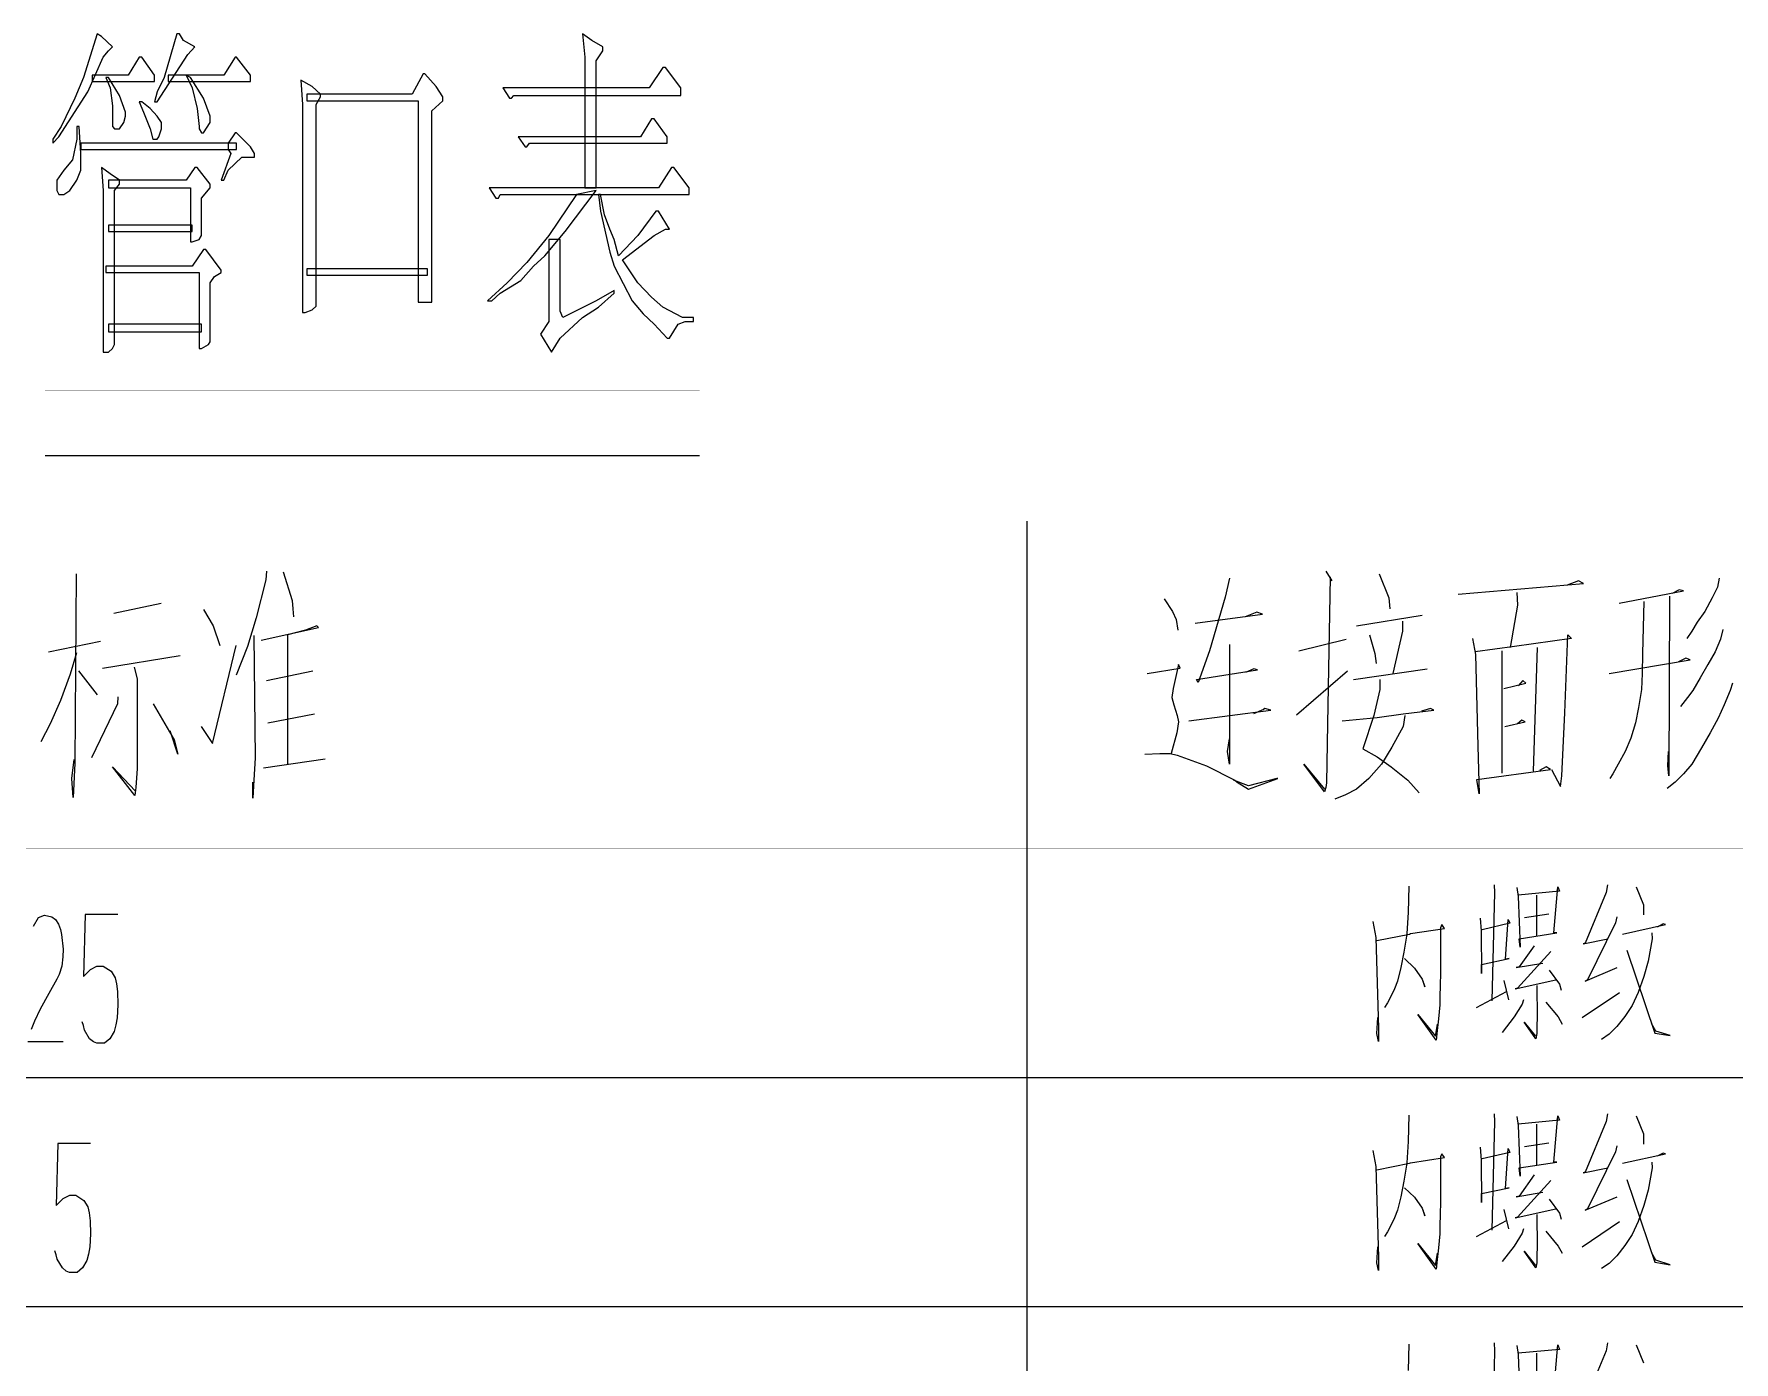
# Model space of a CAD drawing. Extents: x 0 to 2376, y 0 to 3364.
# Drawn here: x 1934.7 to 2142.4, y 2166.9 to 2329.3 of the extents above; entities that cross this region are included whole.
import ezdxf

# ---------------------------------------------------------------- set-up
doc = ezdxf.new("R2010")
doc.units = 0
doc.header["$MEASUREMENT"] = 0
doc.layers.add('6', color=7, linetype='Continuous')
doc.layers.add('9', color=7, linetype='Continuous')

# ---------------------------------------------------------------- blocks, each defined once
blk = doc.blocks.new('BLKENT191')
at = {"layer": '9', "color": 2, "linetype": 'Continuous'}
for p, q in [((2102.69, 2225.11), (2102.59, 2221.89)), ((2113.15, 2224.32), (2112.84, 2211.07)), ((2113.1, 2225.26), (2113.15, 2224.32)), ((2115.87, 2224.95), (2116.03, 2223.85)), ((2121.1, 2224.48), (2116.03, 2224.01)), ((2116.03, 2223.85), (2116.29, 2217.65)), ((2118.27, 2224.01), (2118.27, 2218.99)), ((2120.42, 2219.38), (2120.89, 2225.03)), ((2120.89, 2225.03), (2121.1, 2224.48)), ((2126.8, 2224.32), (2124.24, 2218.13)), ((2126.95, 2225.26), (2126.8, 2224.32)), ((2130.46, 2225.03), (2131.35, 2222.83)), ((1934.57, 2220.21), (1935.18, 2221.25)), ((1935.18, 2221.25), (1935.93, 2221.57)), ((1935.93, 2221.57), (1936.82, 2221.33)), ((1936.82, 2221.33), (1937.29, 2221.01)), ((1940.9, 2221.65), (1940.69, 2214.05)), ((1944.88, 2221.65), (1940.9, 2221.65)), ((2102.59, 2221.89), (2102.43, 2219.3)), ((2111.42, 2221.18), (2111.53, 2219.62)), ((2116.81, 2221.26), (2119.79, 2221.73)), ((2128.1, 2221.34), (2127.95, 2220.63)), ((2131.35, 2222.83), (2131.35, 2221.58)), ((1937.29, 2221.01), (1937.63, 2220.45)), ((1937.63, 2220.45), (1937.87, 2219.81)), ((1937.87, 2219.81), (1938.03, 2219.17)), ((1938.03, 2219.17), (1938.21, 2217.41)), ((2098.3, 2220.79), (2098.67, 2218.83)), ((2098.77, 2218.44), (2102.75, 2219.22)), ((2102.43, 2219.3), (2102.38, 2218.99)), ((2102.75, 2219.22), (2102.9, 2219.3)), ((2102.9, 2219.3), (2107.03, 2219.93)), ((2106.72, 2220.4), (2106.56, 2220.01)), ((2106.56, 2220.01), (2106.56, 2216.71)), ((2107.03, 2219.93), (2106.72, 2220.4)), ((2111.53, 2219.62), (2111.58, 2214.44)), ((2115.03, 2220.56), (2111.63, 2219.77)), ((2114.51, 2216.16), (2114.82, 2221.03)), ((2114.82, 2221.03), (2115.03, 2220.56)), ((2116.18, 2218.67), (2120.78, 2219.38)), ((2120.78, 2219.38), (2120.42, 2219.38)), ((2127.95, 2220.63), (2124.5, 2213.65)), ((2128.78, 2219.22), (2134.07, 2220.4)), ((2132.39, 2219.38), (2132.44, 2218.67)), ((2133.75, 2220.48), (2133.02, 2220.09)), ((2134.07, 2220.4), (2133.75, 2220.48)), ((1938.21, 2217.41), (1938.16, 2216.45)), ((2098.67, 2218.83), (2098.98, 2207.69)), ((2102.07, 2217.03), (2101.7, 2215.14)), ((2102.38, 2218.99), (2102.07, 2217.03)), ((2120.05, 2217.11), (2115.97, 2212.63)), ((2116.29, 2217.65), (2116.18, 2218.67)), ((2118.01, 2217.81), (2116.18, 2215.22)), ((2123.97, 2218.05), (2127.01, 2218.67)), ((2124.24, 2218.13), (2123.97, 2218.05)), ((2129.31, 2217.26), (2132.76, 2207.14)), ((2132.44, 2218.67), (2131.92, 2215.93)), ((1938.05, 2215.33), (1937.74, 2214.29)), ((1938.16, 2216.45), (1938.05, 2215.33)), ((1940.69, 2214.05), (1941.56, 2214.93)), ((1941.56, 2214.93), (1942.34, 2215.33)), ((1942.34, 2215.33), (1943.1, 2215.33)), ((1943.1, 2215.33), (1944.09, 2214.69)), ((2101.7, 2215.14), (2101.28, 2213.5)), ((2102.17, 2216.24), (2103.37, 2215.07)), ((2103.37, 2215.07), (2104.31, 2213.73)), ((2106.56, 2216.71), (2106.56, 2213.89)), ((2111.58, 2215.54), (2114.93, 2216.24)), ((2111.58, 2214.44), (2111.58, 2215.54)), ((2114.93, 2216.24), (2114.51, 2216.16)), ((2115.82, 2215.14), (2119.06, 2215.69)), ((2116.18, 2215.22), (2115.82, 2215.14)), ((2124.24, 2213.5), (2128.16, 2215.14)), ((2131.92, 2215.93), (2131.4, 2214.05)), ((1937.45, 2213.73), (1936.46, 2211.97)), ((1937.74, 2214.29), (1937.45, 2213.73)), ((1944.09, 2214.69), (1944.56, 2213.89)), ((1944.56, 2213.89), (1944.74, 2213.17)), ((1944.74, 2213.17), (1944.85, 2212.21)), ((2101.28, 2213.5), (2100.92, 2212.56)), ((2104.31, 2213.73), (2104.63, 2212.79)), ((2104.63, 2212.79), (2104.42, 2213.5)), ((2106.51, 2213.58), (2106.46, 2210.99)), ((2106.56, 2213.89), (2106.51, 2213.58)), ((2114.3, 2213.58), (2114.88, 2211.22)), ((2115.66, 2212.56), (2120.63, 2213.65)), ((2118.33, 2212.95), (2118.38, 2209.03)), ((2119.84, 2214.83), (2121.1, 2213.11)), ((2121.1, 2213.11), (2121.31, 2212.4)), ((2124.5, 2213.65), (2124.24, 2213.5)), ((2131.4, 2214.05), (2130.72, 2212.09)), ((1936.46, 2211.97), (1935.41, 2210.05)), ((1944.85, 2212.21), (1944.9, 2210.61)), ((2100.08, 2210.83), (2099.71, 2210.28)), ((2100.44, 2211.54), (2100.08, 2210.83)), ((2100.92, 2212.56), (2100.44, 2211.54)), ((2106.46, 2210.99), (2106.46, 2210.6)), ((2110.95, 2210.28), (2114.61, 2212.24)), ((2115.97, 2212.63), (2115.66, 2212.56)), ((2116.71, 2211.22), (2116.55, 2210.67)), ((2119.42, 2210.91), (2120.94, 2209.11)), ((2123.87, 2209.03), (2128.42, 2212.09)), ((2130.72, 2212.09), (2129.99, 2210.52)), ((1935.41, 2210.05), (1934.71, 2208.61)), ((1944.82, 2209.01), (1944.67, 2208.13)), ((1944.9, 2210.61), (1944.82, 2209.01)), ((2098.77, 2207.07), (2098.88, 2209.03)), ((2106.04, 2206.28), (2103.79, 2209.42)), ((2103.79, 2209.42), (2105.93, 2206.75)), ((2106.3, 2208.87), (2106.14, 2207.46)), ((2106.46, 2210.6), (2106.3, 2208.87)), ((2115.56, 2209.11), (2114.09, 2207.22)), ((2116.55, 2210.67), (2115.56, 2209.11)), ((2118.38, 2209.03), (2118.33, 2208.01)), ((2120.94, 2209.11), (2121.41, 2208.24)), ((2129.1, 2209.18), (2128.1, 2207.93)), ((2129.99, 2210.52), (2129.1, 2209.18)), ((1934.71, 2208.61), (1934.31, 2207.57)), ((1940.69, 2208.05), (1940.54, 2208.53)), ((1940.82, 2207.49), (1940.69, 2208.05)), ((1941.45, 2206.45), (1940.82, 2207.49)), ((1944.43, 2207.33), (1943.91, 2206.45)), ((1944.67, 2208.13), (1944.43, 2207.33)), ((2098.98, 2206.13), (2098.77, 2207.07)), ((2098.98, 2207.69), (2098.98, 2206.13)), ((2105.93, 2206.75), (2106.2, 2208.24)), ((2106.14, 2207.46), (2106.04, 2206.28)), ((2118.22, 2206.44), (2116.76, 2208.48)), ((2116.76, 2208.48), (2118.17, 2206.75)), ((2118.33, 2207.07), (2118.22, 2206.44)), ((2118.33, 2208.01), (2118.33, 2207.07)), ((2127.16, 2206.99), (2126.22, 2206.36)), ((2128.1, 2207.93), (2127.16, 2206.99)), ((2132.86, 2207.38), (2132.34, 2208.32)), ((2132.76, 2207.14), (2134.64, 2206.83)), ((2134.64, 2206.83), (2132.86, 2207.38)), ((1933.9, 2206.13), (1938.21, 2206.13)), ((1941.92, 2206.05), (1941.45, 2206.45)), ((1942.31, 2205.89), (1941.92, 2206.05)), ((1943.25, 2205.89), (1942.31, 2205.89)), ((1943.91, 2206.45), (1943.25, 2205.89))]:
    blk.add_line(p, q, dxfattribs=at)
blk = doc.blocks.new('BLKENT192')
at = {"layer": '9', "color": 2, "linetype": 'Continuous'}
for p, q in [((2102.69, 2197.11), (2102.59, 2193.89)), ((2113.15, 2196.32), (2112.84, 2183.07)), ((2113.1, 2197.26), (2113.15, 2196.32)), ((2115.87, 2196.95), (2116.03, 2195.85)), ((2121.1, 2196.48), (2116.03, 2196.01)), ((2120.42, 2191.38), (2120.89, 2197.03)), ((2120.89, 2197.03), (2121.1, 2196.48)), ((2126.8, 2196.32), (2124.24, 2190.13)), ((2126.95, 2197.26), (2126.8, 2196.32)), ((2130.46, 2197.03), (2131.35, 2194.83)), ((2116.03, 2195.85), (2116.29, 2189.65)), ((2118.27, 2196.01), (2118.27, 2190.99)), ((2131.35, 2194.83), (2131.35, 2193.58)), ((1937.57, 2193.65), (1937.36, 2186.05)), ((1941.54, 2193.65), (1937.57, 2193.65)), ((2098.3, 2192.79), (2098.67, 2190.83)), ((2102.59, 2193.89), (2102.43, 2191.3)), ((2106.72, 2192.4), (2106.56, 2192.01)), ((2107.03, 2191.93), (2106.72, 2192.4)), ((2111.42, 2193.18), (2111.53, 2191.62)), ((2115.03, 2192.56), (2111.63, 2191.77)), ((2114.51, 2188.16), (2114.82, 2193.03)), ((2114.82, 2193.03), (2115.03, 2192.56)), ((2116.81, 2193.26), (2119.79, 2193.73)), ((2127.95, 2192.63), (2124.5, 2185.65)), ((2128.1, 2193.34), (2127.95, 2192.63)), ((2128.78, 2191.22), (2134.07, 2192.4)), ((2133.75, 2192.48), (2133.02, 2192.09)), ((2134.07, 2192.4), (2133.75, 2192.48)), ((2098.67, 2190.83), (2098.98, 2179.69)), ((2098.77, 2190.44), (2102.75, 2191.22)), ((2102.38, 2190.99), (2102.07, 2189.03)), ((2102.43, 2191.3), (2102.38, 2190.99)), ((2102.75, 2191.22), (2102.9, 2191.3)), ((2102.9, 2191.3), (2107.03, 2191.93)), ((2106.56, 2192.01), (2106.56, 2188.71)), ((2111.53, 2191.62), (2111.58, 2186.44)), ((2116.18, 2190.67), (2120.78, 2191.38)), ((2116.29, 2189.65), (2116.18, 2190.67)), ((2120.78, 2191.38), (2120.42, 2191.38)), ((2123.97, 2190.05), (2127.01, 2190.67)), ((2124.24, 2190.13), (2123.97, 2190.05)), ((2132.44, 2190.67), (2131.92, 2187.93)), ((2132.39, 2191.38), (2132.44, 2190.67)), ((2102.07, 2189.03), (2101.7, 2187.14)), ((2102.17, 2188.24), (2103.37, 2187.07)), ((2106.56, 2188.71), (2106.56, 2185.89)), ((2111.58, 2187.54), (2114.93, 2188.24)), ((2114.93, 2188.24), (2114.51, 2188.16)), ((2120.05, 2189.11), (2115.97, 2184.63)), ((2118.01, 2189.81), (2116.18, 2187.22)), ((2129.31, 2189.26), (2132.76, 2179.14)), ((2131.92, 2187.93), (2131.4, 2186.05)), ((1937.36, 2186.05), (1938.22, 2186.93)), ((1938.22, 2186.93), (1939.01, 2187.33)), ((1939.01, 2187.33), (1939.76, 2187.33)), ((1939.76, 2187.33), (1940.76, 2186.69)), ((1940.76, 2186.69), (1941.23, 2185.89)), ((1941.23, 2185.89), (1941.41, 2185.17)), ((2101.7, 2187.14), (2101.28, 2185.5)), ((2103.37, 2187.07), (2104.31, 2185.73)), ((2106.56, 2185.89), (2106.51, 2185.58)), ((2111.58, 2186.44), (2111.58, 2187.54)), ((2115.82, 2187.14), (2119.06, 2187.69)), ((2116.18, 2187.22), (2115.82, 2187.14)), ((2119.84, 2186.83), (2121.1, 2185.11)), ((2124.24, 2185.5), (2128.16, 2187.14)), ((2131.4, 2186.05), (2130.72, 2184.09)), ((1941.41, 2185.17), (1941.52, 2184.21)), ((1941.52, 2184.21), (1941.57, 2182.61)), ((2100.92, 2184.56), (2100.44, 2183.54)), ((2101.28, 2185.5), (2100.92, 2184.56)), ((2104.31, 2185.73), (2104.63, 2184.79)), ((2104.63, 2184.79), (2104.42, 2185.5)), ((2106.51, 2185.58), (2106.46, 2182.99)), ((2110.95, 2182.28), (2114.61, 2184.24)), ((2114.3, 2185.58), (2114.88, 2183.22)), ((2115.66, 2184.56), (2120.63, 2185.65)), ((2115.97, 2184.63), (2115.66, 2184.56)), ((2118.33, 2184.95), (2118.38, 2181.03)), ((2121.1, 2185.11), (2121.31, 2184.4)), ((2123.87, 2181.03), (2128.42, 2184.09)), ((2124.5, 2185.65), (2124.24, 2185.5)), ((2130.72, 2184.09), (2129.99, 2182.52)), ((1941.57, 2182.61), (1941.49, 2181.01)), ((2100.08, 2182.83), (2099.71, 2182.28)), ((2100.44, 2183.54), (2100.08, 2182.83)), ((2106.46, 2182.6), (2106.3, 2180.87)), ((2106.46, 2182.99), (2106.46, 2182.6)), ((2116.55, 2182.67), (2115.56, 2181.11)), ((2116.71, 2183.22), (2116.55, 2182.67)), ((2119.42, 2182.91), (2120.94, 2181.11)), ((2129.99, 2182.52), (2129.1, 2181.18)), ((1937.36, 2180.05), (1937.2, 2180.53)), ((1937.49, 2179.49), (1937.36, 2180.05)), ((1941.33, 2180.13), (1941.1, 2179.33)), ((1941.49, 2181.01), (1941.33, 2180.13)), ((2098.77, 2179.07), (2098.88, 2181.03)), ((2098.98, 2179.69), (2098.98, 2178.13)), ((2106.04, 2178.28), (2103.79, 2181.42)), ((2103.79, 2181.42), (2105.93, 2178.75)), ((2105.93, 2178.75), (2106.2, 2180.24)), ((2106.3, 2180.87), (2106.14, 2179.46)), ((2115.56, 2181.11), (2114.09, 2179.22)), ((2118.22, 2178.44), (2116.76, 2180.48)), ((2116.76, 2180.48), (2118.17, 2178.75)), ((2118.38, 2181.03), (2118.33, 2180.01)), ((2118.33, 2180.01), (2118.33, 2179.07)), ((2120.94, 2181.11), (2121.41, 2180.24)), ((2128.1, 2179.93), (2127.16, 2178.99)), ((2129.1, 2181.18), (2128.1, 2179.93)), ((2132.86, 2179.38), (2132.34, 2180.32)), ((1938.12, 2178.45), (1937.49, 2179.49)), ((1938.59, 2178.05), (1938.12, 2178.45)), ((1938.98, 2177.89), (1938.59, 2178.05)), ((1939.92, 2177.89), (1938.98, 2177.89)), ((1940.58, 2178.45), (1939.92, 2177.89)), ((1941.1, 2179.33), (1940.58, 2178.45)), ((2098.98, 2178.13), (2098.77, 2179.07)), ((2106.14, 2179.46), (2106.04, 2178.28)), ((2118.33, 2179.07), (2118.22, 2178.44)), ((2127.16, 2178.99), (2126.22, 2178.36)), ((2132.76, 2179.14), (2134.64, 2178.83)), ((2134.64, 2178.83), (2132.86, 2179.38))]:
    blk.add_line(p, q, dxfattribs=at)
blk = doc.blocks.new('BLKENT193')
at = {"layer": '9', "color": 2, "linetype": 'Continuous'}
for p, q in [((2113.1, 2169.26), (2113.15, 2168.32)), ((2126.95, 2169.26), (2126.8, 2168.32)), ((2102.69, 2169.11), (2102.59, 2165.89)), ((2113.15, 2168.32), (2112.84, 2155.07)), ((2115.87, 2168.95), (2116.03, 2167.85)), ((2121.1, 2168.48), (2116.03, 2168.01)), ((2116.03, 2167.85), (2116.29, 2161.65)), ((2118.27, 2168.01), (2118.27, 2162.99)), ((2120.42, 2163.38), (2120.89, 2169.03)), ((2120.89, 2169.03), (2121.1, 2168.48)), ((2126.8, 2168.32), (2124.24, 2162.13)), ((2130.46, 2169.03), (2131.35, 2166.83))]:
    blk.add_line(p, q, dxfattribs=at)
blk = doc.blocks.new('BLKENT190')
at = {"layer": '9'}
for name in ['BLKENT191', 'BLKENT192', 'BLKENT193']:
    blk.add_blockref(name, (0, 0), dxfattribs=at)
blk = doc.blocks.new('BLKENT183')
at = {"layer": '9', "color": 2, "linetype": 'Continuous'}
for p, q in [((1942.38, 2329.26), (1940.71, 2323.93)), ((1942.9, 2328.95), (1942.38, 2329.26)), ((1952.1, 2329.26), (1950.54, 2323.93)), ((1952.42, 2329.26), (1952.1, 2329.26)), ((1952.94, 2328.48), (1952.42, 2329.26)), ((2002.82, 2328.48), (2001.67, 2329.26)), ((2001.67, 2329.26), (2001.99, 2326.44)), ((1944.26, 2327.69), (1942.9, 2328.95)), ((1943.11, 2326.44), (1943.74, 2327.22)), ((1943.74, 2327.22), (1944.26, 2327.69)), ((1954.3, 2327.69), (1952.94, 2328.48)), ((1953.46, 2326.75), (1954.3, 2327.69)), ((2004.18, 2327.69), (2002.82, 2328.48)), ((2003.35, 2325.97), (2004.18, 2327.22)), ((2004.18, 2327.22), (2004.18, 2327.69)), ((1941.23, 2322.2), (1943.11, 2326.44)), ((1947.5, 2326.44), (1946.14, 2324.24)), ((1947.82, 2326.44), (1947.5, 2326.44)), ((1949.39, 2324.24), (1947.82, 2326.44)), ((1949.7, 2320.95), (1953.46, 2326.75)), ((1959.22, 2326.44), (1957.86, 2324.24)), ((1959.42, 2326.44), (1959.22, 2326.44)), ((1961.1, 2324.24), (1959.42, 2326.44)), ((2001.99, 2326.44), (2001.99, 2325.97)), ((2001.99, 2325.97), (2001.99, 2310.44)), ((2003.35, 2310.44), (2003.35, 2325.97)), ((2011.5, 2325.18), (2009.83, 2322.67)), ((2011.82, 2325.18), (2011.5, 2325.18)), ((2013.7, 2322.67), (2011.82, 2325.18)), ((1940.71, 2323.93), (1939.66, 2321.42)), ((1941.75, 2324.24), (1941.75, 2323.46)), ((1946.14, 2324.24), (1941.75, 2324.24)), ((1941.75, 2323.46), (1949.39, 2323.46)), ((1943.42, 2323.93), (1943.95, 2322.67)), ((1943.74, 2323.93), (1943.42, 2323.93)), ((1945.1, 2321.73), (1943.74, 2323.93)), ((1949.39, 2323.46), (1949.39, 2324.24)), ((1950.54, 2323.93), (1949.7, 2322.2)), ((1951.06, 2324.24), (1951.06, 2323.46)), ((1957.86, 2324.24), (1951.06, 2324.24)), ((1951.06, 2323.46), (1961.1, 2323.46)), ((1953.25, 2324.24), (1953.99, 2322.67)), ((1953.78, 2323.93), (1953.25, 2324.24)), ((1955.35, 2321.42), (1953.78, 2323.93)), ((1961.1, 2323.46), (1961.1, 2324.24)), ((1968.63, 2322.83), (1967.27, 2323.62)), ((1967.27, 2323.62), (1967.48, 2320.63)), ((1982.22, 2324.4), (1980.86, 2321.89)), ((1982.43, 2324.4), (1982.22, 2324.4)), ((1983.79, 2322.83), (1982.43, 2324.4)), ((1937.67, 2316.71), (1941.23, 2322.2)), ((1939.66, 2321.42), (1937.99, 2317.97)), ((1943.95, 2322.67), (1944.26, 2320.48)), ((1945.83, 2319.69), (1945.1, 2321.73)), ((1947.5, 2320.95), (1948.03, 2319.69)), ((1947.82, 2320.95), (1947.5, 2320.95)), ((1948.86, 2320.16), (1947.82, 2320.95)), ((1949.7, 2322.2), (1949.39, 2320.95)), ((1949.39, 2320.95), (1949.7, 2320.95)), ((1953.99, 2322.67), (1954.61, 2320.16)), ((1956.18, 2319.22), (1955.35, 2321.42)), ((1980.86, 2321.89), (1968, 2321.89)), ((1968, 2321.89), (1968, 2321.11)), ((1968, 2321.11), (1981.59, 2321.11)), ((1969.67, 2321.89), (1968.63, 2322.83)), ((1969.15, 2320.63), (1969.67, 2321.58)), ((1969.67, 2321.58), (1969.67, 2321.89)), ((1981.59, 2321.11), (1981.59, 2296.48)), ((1983.27, 2319.85), (1984.63, 2321.11)), ((1984.63, 2321.58), (1983.79, 2322.83)), ((1984.63, 2321.11), (1984.63, 2321.58)), ((1991.95, 2322.67), (1992.78, 2321.42)), ((2009.83, 2322.67), (1991.95, 2322.67)), ((1992.78, 2321.42), (1992.99, 2321.42)), ((1992.99, 2321.42), (1993.31, 2321.73)), ((1993.31, 2321.73), (2003.35, 2321.73)), ((2003.35, 2321.73), (2013.7, 2321.73)), ((2013.7, 2321.73), (2013.7, 2322.67)), ((1944.26, 2320.48), (1944.26, 2317.97)), ((1945.62, 2318.44), (1945.83, 2319.22)), ((1945.83, 2319.22), (1945.83, 2319.69)), ((1948.03, 2319.69), (1948.86, 2317.65)), ((1949.7, 2319.22), (1948.86, 2320.16)), ((1950.22, 2318.44), (1949.7, 2319.22)), ((1954.61, 2320.16), (1954.82, 2317.97)), ((1956.18, 2318.44), (1956.18, 2319.22)), ((1967.48, 2320.63), (1967.48, 2296.01)), ((1969.15, 2296.01), (1969.15, 2320.63)), ((1983.27, 2296.48), (1983.27, 2319.85)), ((2010.14, 2318.91), (2008.78, 2316.71)), ((2010.46, 2318.91), (2010.14, 2318.91)), ((2012.03, 2316.71), (2010.46, 2318.91)), ((1937.99, 2317.97), (1936.94, 2316.4)), ((1936.94, 2315.93), (1937.67, 2316.71)), ((1940.18, 2317.97), (1939.87, 2317.97)), ((1939.87, 2317.97), (1939.87, 2316.4)), ((1940.39, 2314.67), (1940.18, 2317.97)), ((1944.26, 2317.97), (1944.47, 2317.65)), ((1944.47, 2317.65), (1945.1, 2317.65)), ((1945.1, 2317.65), (1945.62, 2318.44)), ((1948.86, 2317.65), (1949.18, 2316.4)), ((1949.7, 2316.4), (1949.91, 2316.71)), ((1949.91, 2316.71), (1950.22, 2317.65)), ((1950.22, 2317.65), (1950.22, 2318.44)), ((1954.82, 2317.97), (1954.82, 2317.65)), ((1954.82, 2317.65), (1955.14, 2317.18)), ((1955.14, 2317.18), (1955.35, 2317.18)), ((1955.35, 2317.18), (1956.18, 2318.44)), ((1959.22, 2317.18), (1958.38, 2315.93)), ((1959.42, 2317.18), (1959.22, 2317.18)), ((1961.1, 2315.46), (1959.42, 2317.18)), ((1993.83, 2316.71), (1994.67, 2315.46)), ((2008.78, 2316.71), (1993.83, 2316.71)), ((2012.03, 2315.93), (2012.03, 2316.71)), ((1936.94, 2316.4), (1936.94, 2315.93)), ((1939.87, 2316.4), (1939.35, 2313.89)), ((1940.39, 2315.93), (1940.39, 2315.14)), ((1959.42, 2315.93), (1940.39, 2315.93)), ((1940.39, 2315.14), (1949.91, 2315.14)), ((1940.39, 2312.63), (1940.39, 2314.67)), ((1949.18, 2316.4), (1949.7, 2316.4)), ((1949.91, 2315.14), (1959.42, 2315.14)), ((1958.69, 2314.67), (1957.54, 2311.38)), ((1958.38, 2315.93), (1958.38, 2315.14)), ((1958.38, 2315.14), (1958.69, 2314.67)), ((1959.42, 2315.14), (1959.42, 2315.93)), ((1961.62, 2314.67), (1961.1, 2315.46)), ((1961.62, 2314.2), (1961.62, 2314.67)), ((1994.67, 2315.46), (1994.88, 2315.46)), ((1994.88, 2315.46), (1995.19, 2315.93)), ((1995.19, 2315.93), (2012.03, 2315.93)), ((1938.3, 2312.63), (1937.46, 2311.38)), ((1939.35, 2313.89), (1938.3, 2312.63)), ((1939.87, 2311.38), (1940.39, 2312.63)), ((1943.95, 2312.16), (1942.9, 2312.95)), ((1942.9, 2312.95), (1943.11, 2310.13)), ((1954.3, 2312.95), (1953.25, 2311.38)), ((1954.61, 2312.95), (1954.3, 2312.95)), ((1956.18, 2310.91), (1954.61, 2312.95)), ((1957.86, 2311.38), (1958.38, 2312.63)), ((1958.38, 2312.63), (1960.05, 2314.2)), ((1960.05, 2314.2), (1961.62, 2314.2)), ((2012.55, 2312.95), (2010.98, 2310.44)), ((2012.86, 2312.95), (2012.55, 2312.95)), ((2014.74, 2310.44), (2012.86, 2312.95)), ((1937.46, 2311.38), (1937.46, 2310.13)), ((1939.03, 2310.13), (1939.87, 2311.38)), ((1953.25, 2311.38), (1943.74, 2311.38)), ((1943.74, 2311.38), (1943.74, 2310.44)), ((1945.1, 2311.38), (1943.95, 2312.16)), ((1944.47, 2310.13), (1945.1, 2310.91)), ((1945.1, 2310.91), (1945.1, 2311.38)), ((1956.18, 2310.44), (1956.18, 2310.91)), ((1957.54, 2311.38), (1957.86, 2311.38)), ((1937.46, 2310.13), (1937.67, 2309.65)), ((1937.67, 2309.65), (1938.3, 2309.65)), ((1938.3, 2309.65), (1939.03, 2310.13)), ((1943.11, 2310.13), (1943.11, 2291.3)), ((1943.74, 2310.44), (1953.78, 2310.44)), ((1944.47, 2291.3), (1944.47, 2310.13)), ((1953.78, 2310.44), (1953.78, 2304.63)), ((1955.14, 2309.18), (1956.18, 2310.44)), ((1955.14, 2304.63), (1955.14, 2309.18)), ((1990.27, 2310.44), (1991.11, 2309.18)), ((2010.98, 2310.44), (1990.27, 2310.44)), ((1991.11, 2309.18), (1991.42, 2309.18)), ((1991.42, 2309.18), (1991.63, 2309.65)), ((1991.63, 2309.65), (2003.03, 2309.65)), ((2000.94, 2309.65), (1997.59, 2304.63)), ((1999.58, 2305.11), (2003.35, 2310.13)), ((2003.35, 2310.13), (2000.94, 2309.65)), ((2001.99, 2310.44), (2003.35, 2310.44)), ((2003.03, 2309.65), (2014.74, 2309.65)), ((2003.87, 2309.65), (2003.66, 2309.65)), ((2003.66, 2309.65), (2003.87, 2307.62)), ((2004.39, 2307.14), (2003.87, 2309.65)), ((2014.74, 2309.65), (2014.74, 2310.44)), ((2003.87, 2307.62), (2005.02, 2302.6)), ((2005.02, 2305.42), (2004.39, 2307.14)), ((2010.67, 2307.62), (2008.47, 2304.63)), ((2010.98, 2307.62), (2010.67, 2307.62)), ((2012.34, 2305.42), (2010.98, 2307.62)), ((1943.74, 2305.89), (1943.74, 2305.11)), ((1953.99, 2305.89), (1943.74, 2305.89)), ((1943.74, 2305.11), (1953.99, 2305.11)), ((1953.78, 2304.63), (1953.78, 2303.85)), ((1953.99, 2305.11), (1953.99, 2305.89)), ((1954.82, 2304.16), (1955.14, 2304.63)), ((1997.59, 2304.63), (1994.88, 2301.34)), ((1997.07, 2302.13), (1999.58, 2305.11)), ((2005.54, 2304.16), (2005.02, 2305.42)), ((2008.47, 2304.63), (2006.07, 2302.13)), ((2006.59, 2301.65), (2010.46, 2304.63)), ((2010.46, 2304.63), (2011.82, 2305.42)), ((2011.82, 2305.42), (2012.34, 2305.42)), ((1953.78, 2303.85), (1953.99, 2303.85)), ((1953.99, 2303.85), (1954.82, 2304.16)), ((1955.35, 2302.91), (1953.99, 2300.87)), ((1955.66, 2302.91), (1955.35, 2302.91)), ((1957.54, 2300.4), (1955.66, 2302.91)), ((1998.95, 2304.16), (1997.59, 2304.16)), ((1997.59, 2304.16), (1997.59, 2295.38)), ((1998.95, 2295.38), (1998.95, 2304.16)), ((2005.02, 2302.6), (2005.54, 2300.87)), ((2006.07, 2302.13), (2005.54, 2304.16)), ((1953.99, 2300.87), (1943.42, 2300.87)), ((1943.42, 2300.87), (1943.42, 2300.09)), ((1943.42, 2300.09), (1954.82, 2300.09)), ((1954.82, 2300.09), (1954.82, 2291.62)), ((1956.71, 2299.62), (1957.54, 2300.09)), ((1957.54, 2300.09), (1957.54, 2300.4)), ((1968, 2300.56), (1968, 2299.77)), ((1982.75, 2300.56), (1968, 2300.56)), ((1982.75, 2299.77), (1982.75, 2300.56)), ((1994.88, 2301.34), (1992.47, 2298.83)), ((1994.14, 2299.14), (1995.71, 2300.87)), ((1995.71, 2300.87), (1997.07, 2302.13)), ((2005.54, 2300.87), (2007.74, 2296.63)), ((2008.47, 2298.83), (2006.59, 2301.65)), ((1956.18, 2298.83), (1956.71, 2299.62)), ((1956.18, 2291.62), (1956.18, 2298.83)), ((1968, 2299.77), (1982.75, 2299.77)), ((1992.47, 2298.83), (1990.07, 2296.63)), ((1991.63, 2297.58), (1994.14, 2299.14)), ((2010.14, 2297.11), (2008.47, 2298.83)), ((1967.48, 2296.01), (1967.48, 2295.22)), ((1968.63, 2295.54), (1969.15, 2296.01)), ((1981.59, 2296.48), (1983.27, 2296.48)), ((1990.07, 2296.63), (1990.59, 2296.63)), ((1990.59, 2296.63), (1991.63, 2297.58)), ((2003.35, 2296.63), (1999.27, 2294.6)), ((2005.54, 2297.89), (2003.35, 2296.63)), ((2003.66, 2295.85), (2005.54, 2297.58)), ((2005.54, 2297.58), (2005.54, 2297.89)), ((2007.74, 2296.63), (2009.1, 2295.07)), ((2011.5, 2295.85), (2010.14, 2297.11)), ((1967.48, 2295.22), (1967.79, 2295.22)), ((1967.79, 2295.22), (1968.63, 2295.54)), ((1997.59, 2294.13), (1996.55, 2292.56)), ((1997.59, 2295.38), (1997.59, 2294.13)), ((1999.27, 2294.6), (1998.95, 2295.38)), ((1998.95, 2292.09), (2001.67, 2294.6)), ((2001.67, 2294.6), (2003.66, 2295.85)), ((2009.1, 2295.07), (2010.46, 2293.81)), ((2013.91, 2294.6), (2011.5, 2295.85)), ((2013.39, 2293.81), (2014.22, 2294.13)), ((2015.27, 2294.6), (2013.91, 2294.6)), ((2014.22, 2294.13), (2015.27, 2294.13)), ((2015.27, 2294.13), (2015.27, 2294.6)), ((1943.74, 2293.81), (1943.74, 2292.87)), ((1955.14, 2293.81), (1943.74, 2293.81)), ((1943.74, 2292.87), (1955.14, 2292.87)), ((1955.14, 2292.87), (1955.14, 2293.81)), ((1996.55, 2292.56), (1997.91, 2290.36)), ((1997.91, 2290.36), (1998.95, 2292.09)), ((2010.46, 2293.81), (2012.03, 2292.09)), ((2012.03, 2292.09), (2012.34, 2292.09)), ((2012.34, 2292.09), (2013.39, 2293.81)), ((1943.11, 2291.3), (1943.11, 2290.36)), ((1943.11, 2290.36), (1943.74, 2290.36)), ((1943.74, 2290.36), (1944.26, 2290.83)), ((1944.26, 2290.83), (1944.47, 2291.3)), ((1954.82, 2291.62), (1954.82, 2290.83)), ((1954.82, 2290.83), (1955.14, 2290.83)), ((1955.14, 2290.83), (1955.97, 2291.3)), ((1955.97, 2291.3), (1956.18, 2291.62)), ((1939.79, 2263.29), (1939.64, 2240.13)), ((1963.07, 2263.62), (1963, 2262.53)), ((1965.12, 2263.51), (1966.22, 2260)), ((2080.75, 2262.74), (2080.24, 2260.44)), ((2092.54, 2263.62), (2093.27, 2262.42)), ((2093.05, 2262.85), (2092.76, 2244.96)), ((2093.27, 2262.42), (2093.05, 2262.85)), ((2099.05, 2263.29), (2100.22, 2260.33)), ((2140.63, 2262.74), (2140.41, 2261.65)), ((1963, 2262.53), (1961.82, 2257.91)), ((2108.72, 2260.77), (2124.02, 2262.09)), ((2115.89, 2260.99), (2115.96, 2259.45)), ((2123.43, 2262.42), (2122.04, 2261.87)), ((2124.02, 2262.09), (2123.43, 2262.42)), ((2128.41, 2259.67), (2136.24, 2261.21)), ((2135.73, 2261.32), (2134.85, 2260.88)), ((2136.24, 2261.21), (2135.73, 2261.32)), ((2140.41, 2261.65), (2139.75, 2260.33)), ((1944.4, 2258.46), (1950.19, 2259.67)), ((1955.38, 2258.9), (1956.55, 2256.93)), ((1966.22, 2260), (1966.29, 2259.01)), ((1966.29, 2259.01), (1966.36, 2258.02)), ((2072.77, 2260.22), (2073.8, 2258.68)), ((2073.8, 2258.68), (2074.24, 2257.69)), ((2080.24, 2260.44), (2078.34, 2253.85)), ((2084.12, 2258.57), (2082.66, 2258.02)), ((2084.78, 2258.35), (2084.12, 2258.57)), ((2100.22, 2260.33), (2100.37, 2259.01)), ((2115.96, 2259.45), (2115.08, 2254.29)), ((2131.41, 2259.89), (2131.26, 2253.52)), ((2134.56, 2260.55), (2134.48, 2238.59)), ((2138.88, 2258.68), (2137.92, 2257.36)), ((2139.75, 2260.33), (2138.88, 2258.68)), ((1956.55, 2256.93), (1957.36, 2254.51)), ((1961.82, 2257.91), (1960.73, 2254.4)), ((1962.41, 2255.17), (1969.44, 2256.71)), ((1969.22, 2256.93), (1967.83, 2256.38)), ((1969.44, 2256.71), (1969.22, 2256.93)), ((2074.24, 2257.69), (2074.46, 2256.38)), ((2076.58, 2257.25), (2084.78, 2258.35)), ((2096.27, 2256.93), (2104.32, 2258.24)), ((2101.91, 2257.47), (2101.91, 2256.27)), ((2137.92, 2257.36), (2137.27, 2256.27)), ((2141.07, 2256.49), (2140.78, 2255.28)), ((1936.42, 2253.74), (1942.79, 2255.06)), ((1956.48, 2242.54), (1959.34, 2254.51)), ((1960.73, 2254.4), (1959.34, 2250.89)), ((1961.53, 2255.72), (1961.68, 2240.78)), ((1967.83, 2256.38), (1965.63, 2255.83)), ((1965.63, 2255.83), (1965.63, 2240.02)), ((2080.75, 2254.62), (2080.75, 2240.02)), ((2089.24, 2253.85), (2095.03, 2255.28)), ((2097.88, 2255.83), (2098.54, 2253.52)), ((2101.91, 2256.27), (2100.74, 2251.11)), ((2110.47, 2255.39), (2110.84, 2253.41)), ((2115.6, 2254.4), (2110.77, 2253.74)), ((2122.55, 2255.39), (2115.6, 2254.4)), ((2121.75, 2246.27), (2122.11, 2255.83)), ((2122.11, 2255.83), (2122.55, 2255.39)), ((2137.27, 2256.27), (2136.68, 2255.39)), ((2140.78, 2255.28), (2140.12, 2253.74)), ((1939.86, 2253.63), (1939.06, 2251)), ((1943.01, 2251.76), (1952.53, 2253.3)), ((2078.34, 2253.85), (2076.95, 2250.01)), ((2098.54, 2253.52), (2098.69, 2252.31)), ((2110.84, 2253.41), (2111.13, 2242.21)), ((2114.06, 2253.85), (2114.06, 2238.92)), ((2118.38, 2254.29), (2117.87, 2239.14)), ((2127.16, 2251.11), (2137.05, 2252.75)), ((2131.26, 2253.52), (2131.19, 2251.11)), ((2136.53, 2252.97), (2135.66, 2252.53)), ((2137.05, 2252.75), (2136.53, 2252.97)), ((2140.12, 2253.74), (2139.24, 2252.2)), ((1939.06, 2251), (1937.89, 2247.81)), ((1940.08, 2251.43), (1942.35, 2248.47)), ((1946.89, 2251.87), (1947.26, 2250.45)), ((1947.26, 2250.45), (1947.26, 2239.47)), ((1963.07, 2250.23), (1968.71, 2251.43)), ((2070.72, 2251.11), (2074.75, 2251.76)), ((2074.53, 2252.2), (2073.87, 2249.24)), ((2074.75, 2251.76), (2074.53, 2252.2)), ((2076.73, 2250.34), (2084.19, 2251.54)), ((2076.95, 2250.01), (2076.73, 2250.34)), ((2083.75, 2251.65), (2082.73, 2251.22)), ((2084.19, 2251.54), (2083.75, 2251.65)), ((2088.95, 2246.05), (2095.17, 2251.43)), ((2095.91, 2250.34), (2104.91, 2251.65)), ((2099.13, 2250.34), (2099.13, 2249.13)), ((2116.62, 2250.23), (2116.04, 2249.57)), ((2116.99, 2249.9), (2116.62, 2250.23)), ((2131.19, 2251.11), (2131.12, 2249.13)), ((2138.29, 2250.56), (2137.41, 2249.02)), ((2139.24, 2252.2), (2138.29, 2250.56)), ((1944.91, 2248.25), (1944.84, 2247.37)), ((2073.87, 2249.24), (2073.73, 2248.14)), ((2073.73, 2248.14), (2073.95, 2247.26)), ((2099.13, 2249.13), (2098.39, 2245.94)), ((2114.28, 2249.24), (2116.99, 2249.9)), ((2131.12, 2249.13), (2130.75, 2246.93)), ((2136.75, 2248.14), (2135.87, 2247.04)), ((2137.41, 2249.02), (2136.75, 2248.14)), ((2141.95, 2249.02), (2141.22, 2247.26)), ((2142.24, 2249.9), (2141.95, 2249.02)), ((1937.89, 2247.81), (1936.64, 2244.96)), ((1944.84, 2247.37), (1941.69, 2240.78)), ((1949.23, 2247.37), (1951.8, 2242.98)), ((1963.22, 2245.07), (1968.93, 2246.16)), ((2073.95, 2247.26), (2074.38, 2245.94)), ((2075.78, 2245.29), (2085.8, 2246.6)), ((2084.93, 2246.71), (2083.68, 2246.16)), ((2085.07, 2246.82), (2084.93, 2246.71)), ((2085.8, 2246.6), (2085.07, 2246.82)), ((2098.83, 2245.73), (2101.98, 2246.16)), ((2101.98, 2246.16), (2105.72, 2246.6)), ((2105.35, 2246.82), (2104.25, 2246.49)), ((2105.72, 2246.6), (2105.35, 2246.82)), ((2121.38, 2238.59), (2121.75, 2246.27)), ((2130.75, 2246.93), (2130.38, 2245.07)), ((2141.22, 2247.26), (2140.49, 2245.62)), ((1936.64, 2244.96), (1935.47, 2242.76)), ((1952.24, 2241.22), (1951.28, 2244.08)), ((1955.09, 2244.63), (1956.48, 2242.54)), ((2074.53, 2245.18), (2074.31, 2243.86)), ((2074.38, 2245.94), (2074.53, 2245.18)), ((2092.76, 2244.96), (2092.61, 2237.71)), ((2094.52, 2245.29), (2098.83, 2245.73)), ((2098.39, 2245.94), (2097.08, 2241.88)), ((2101.98, 2244.63), (2100.59, 2242.1)), ((2102.2, 2245.94), (2101.98, 2244.63)), ((2114.43, 2244.63), (2116.92, 2245.18)), ((2116.48, 2245.4), (2115.96, 2244.96)), ((2116.92, 2245.18), (2116.48, 2245.4)), ((2130.38, 2245.07), (2129.8, 2243.2)), ((2140.49, 2245.62), (2139.53, 2243.86)), ((1951.8, 2242.98), (1952.24, 2241.22)), ((2074.31, 2243.86), (2073.65, 2241.33)), ((2080.53, 2241.55), (2080.75, 2243.09)), ((2100.59, 2242.1), (2099.35, 2240.02)), ((2111.13, 2242.21), (2111.28, 2236.39)), ((2129.8, 2243.2), (2129.14, 2241.55)), ((2138.44, 2241.99), (2137.27, 2240.02)), ((2139.53, 2243.86), (2138.44, 2241.99)), ((1939.28, 2238.26), (1939.57, 2240.56)), ((1939.64, 2240.13), (1939.42, 2235.95)), ((1961.68, 2240.78), (1961.53, 2238.04)), ((1962.7, 2239.58), (1970.24, 2240.67)), ((2070.43, 2241.22), (2072.26, 2241.33)), ((2072.26, 2241.33), (2073.51, 2241.33)), ((2073.51, 2241.33), (2074.38, 2241.11)), ((2074.38, 2241.11), (2077.97, 2239.8)), ((2080.75, 2240.02), (2080.53, 2241.55)), ((2092.39, 2236.61), (2089.83, 2240.02)), ((2089.83, 2240.02), (2092.39, 2236.94)), ((2097.08, 2241.88), (2098.83, 2240.89)), ((2099.35, 2240.02), (2097.81, 2238.26)), ((2098.83, 2240.89), (2100.52, 2239.69)), ((2128.26, 2240.02), (2127.6, 2238.81)), ((2129.14, 2241.55), (2128.26, 2240.02)), ((2134.34, 2239.8), (2134.41, 2241.55)), ((2137.27, 2240.02), (2136.24, 2238.81)), ((1939.42, 2235.95), (1939.28, 2238.26)), ((1946.96, 2236.17), (1944.26, 2239.69)), ((1944.26, 2239.69), (1947.04, 2236.72)), ((1947.26, 2239.47), (1947.11, 2237.16)), ((1961.53, 2238.04), (1961.39, 2235.84)), ((1961.39, 2235.84), (1961.39, 2237.82)), ((2077.97, 2239.8), (2081.41, 2238.04)), ((2083.1, 2237.38), (2081.27, 2238.04)), ((2081.41, 2238.04), (2081.7, 2237.82)), ((2081.7, 2237.82), (2083.1, 2236.94)), ((2083.1, 2236.94), (2086.68, 2238.26)), ((2086.54, 2238.26), (2083.1, 2237.38)), ((2086.68, 2238.26), (2086.54, 2238.26)), ((2097.81, 2238.26), (2096.27, 2236.94)), ((2100.52, 2239.69), (2102.57, 2238.04)), ((2102.57, 2238.04), (2103.96, 2236.5)), ((2110.99, 2238.15), (2119.99, 2239.36)), ((2111.28, 2236.39), (2110.99, 2238.15)), ((2119.48, 2239.69), (2118.67, 2239.25)), ((2119.99, 2239.36), (2119.48, 2239.69)), ((2120.14, 2239.36), (2121.23, 2237.27)), ((2121.23, 2237.27), (2121.38, 2238.59)), ((2127.6, 2238.81), (2127.24, 2238.26)), ((2135.22, 2237.82), (2134.26, 2237.05)), ((2134.48, 2238.59), (2134.34, 2239.8)), ((2136.24, 2238.81), (2135.22, 2237.82)), ((1947.11, 2237.16), (1946.96, 2236.17)), ((2092.54, 2237.16), (2092.39, 2236.61)), ((2092.61, 2237.71), (2092.54, 2237.16)), ((2094.95, 2236.28), (2093.64, 2235.73)), ((2096.27, 2236.94), (2094.95, 2236.28))]:
    blk.add_line(p, q, dxfattribs=at)
at = {"layer": '9', "color": 1, "linetype": 'Continuous'}
for p, q in [((1936, 2277.73), (2016, 2277.73)), ((2056, 2269.73), (2056, 1949.73)), ((1616, 2201.73), (2336, 2201.73)), ((1616, 2173.73), (2336, 2173.73))]:
    blk.add_line(p, q, dxfattribs=at)
at = {"layer": '9', "color": 7, "linetype": 'Continuous', "const_width": 0.03}
for points in [[(1936, 2285.73), (2016, 2285.73)], [(1616, 2269.73), (2336, 2269.73)], [(1616, 2229.73), (2336, 2229.73)]]:
    blk.add_lwpolyline(points, dxfattribs=at)
at = {"layer": '9'}
blk.add_blockref('BLKENT190', (0, 0), dxfattribs=at)

msp = doc.modelspace()

# ---------------------------------------------------------------- block references
at = {"layer": '6'}
msp.add_blockref('BLKENT183', (0, 0), dxfattribs=at)

doc.saveas('drawing.dxf')
